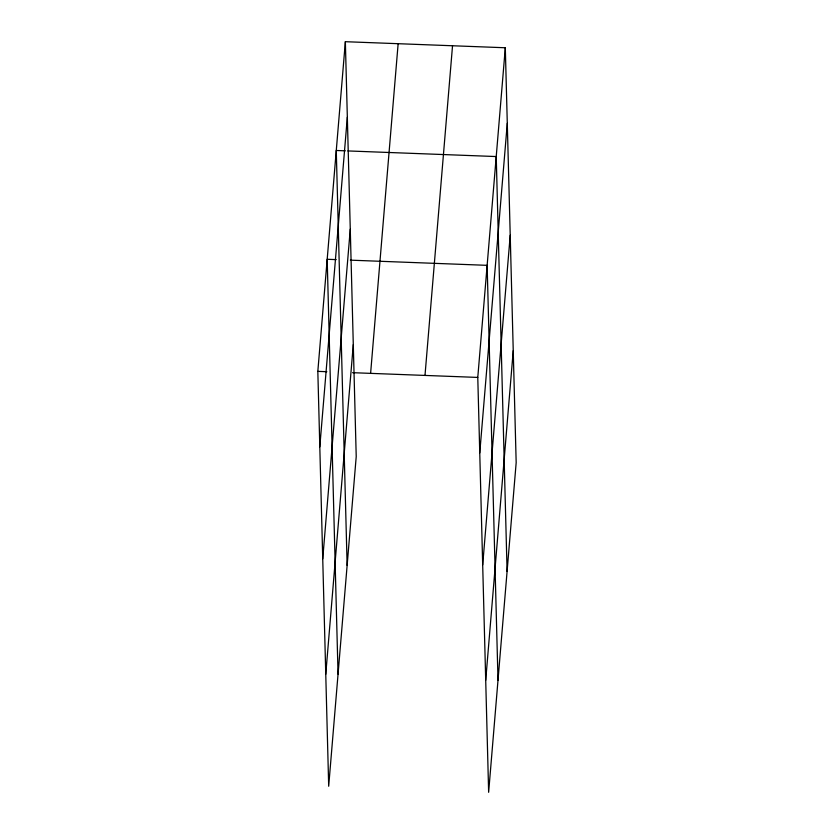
<?xml version="1.0" encoding="UTF-8"?>
<svg xmlns="http://www.w3.org/2000/svg" width="834" height="834" viewBox="0 0 834 834"><rect width="100%" height="100%" fill="white"/><g stroke="black" fill="none" stroke-linecap="round" stroke-linejoin="round"><path stroke-width="1.25" d="M345.359 41.7L356.222 456.573L328.69 786.243L317.827 371.37L345.359 41.7L505.31 47.757L516.173 462.63L488.641 792.3L477.778 377.427L505.31 47.757M319.797 446.868L347.33 117.208M322.737 558.863L350.27 229.194M325.76 674.247L353.293 344.588M370.609 373.361L398.141 43.702M424.996 375.425L452.528 45.755M479.758 452.935L507.291 123.265M482.688 564.92L510.22 235.261M485.711 680.304L513.244 350.645M345.286 150.829L336.269 150.485L347.132 565.369M347.861 150.933L496.23 156.552L507.093 571.426M336.196 259.624L327.189 259.28L338.051 674.153M350.363 260.156L487.139 265.337L498.002 680.21M317.827 371.37L326.834 371.703M352.584 372.683L477.778 377.427"/></g></svg>
